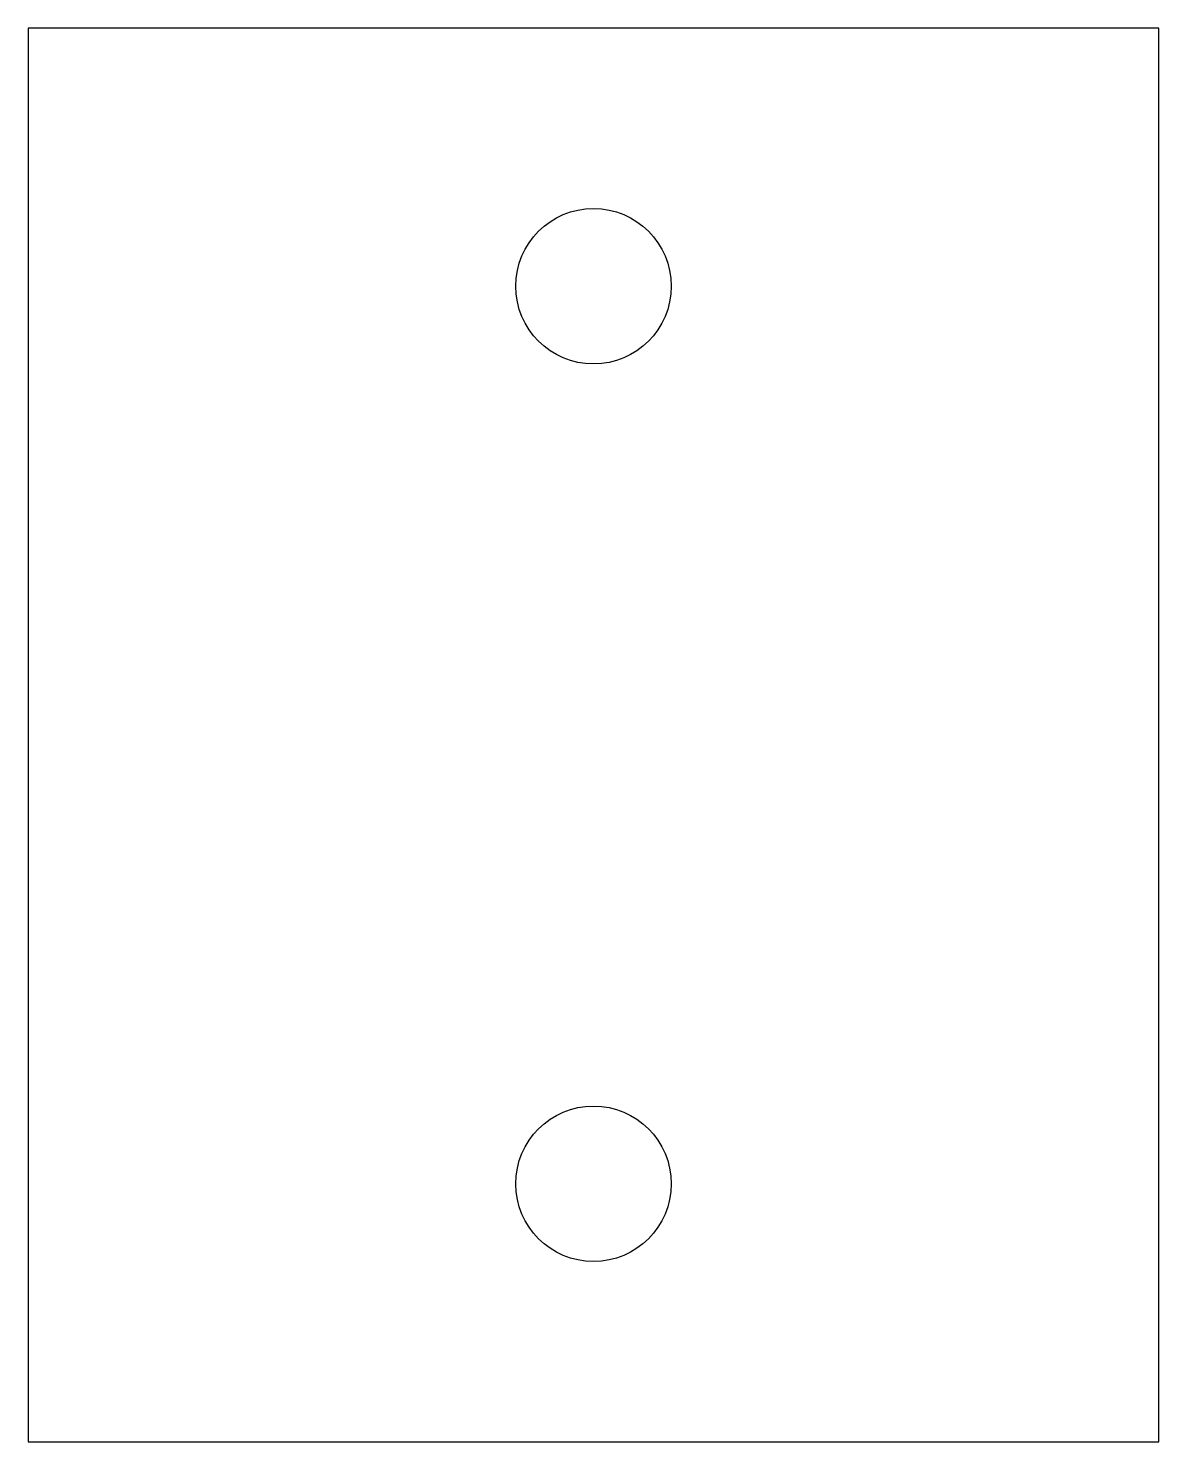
# Model space of a CAD drawing. Header units: millimetres. Extents: x -20 to 20, y -25 to 25.
import ezdxf

# ---------------------------------------------------------------- set-up
doc = ezdxf.new("R2010")
doc.units = ezdxf.units.MM

msp = doc.modelspace()

# ---------------------------------------------------------------- linework, layer by layer
at = {"layer": 'CUT'}
msp.add_lwpolyline([(-20, -25), (20, -25), (20, 25), (-20, 25)], close=True, dxfattribs=at)
at = {"layer": 'DRILL'}
for centre in [(0, 15.875), (0, -15.875)]:
    msp.add_circle(centre, 2.75, dxfattribs=at)

doc.saveas('drawing.dxf')
